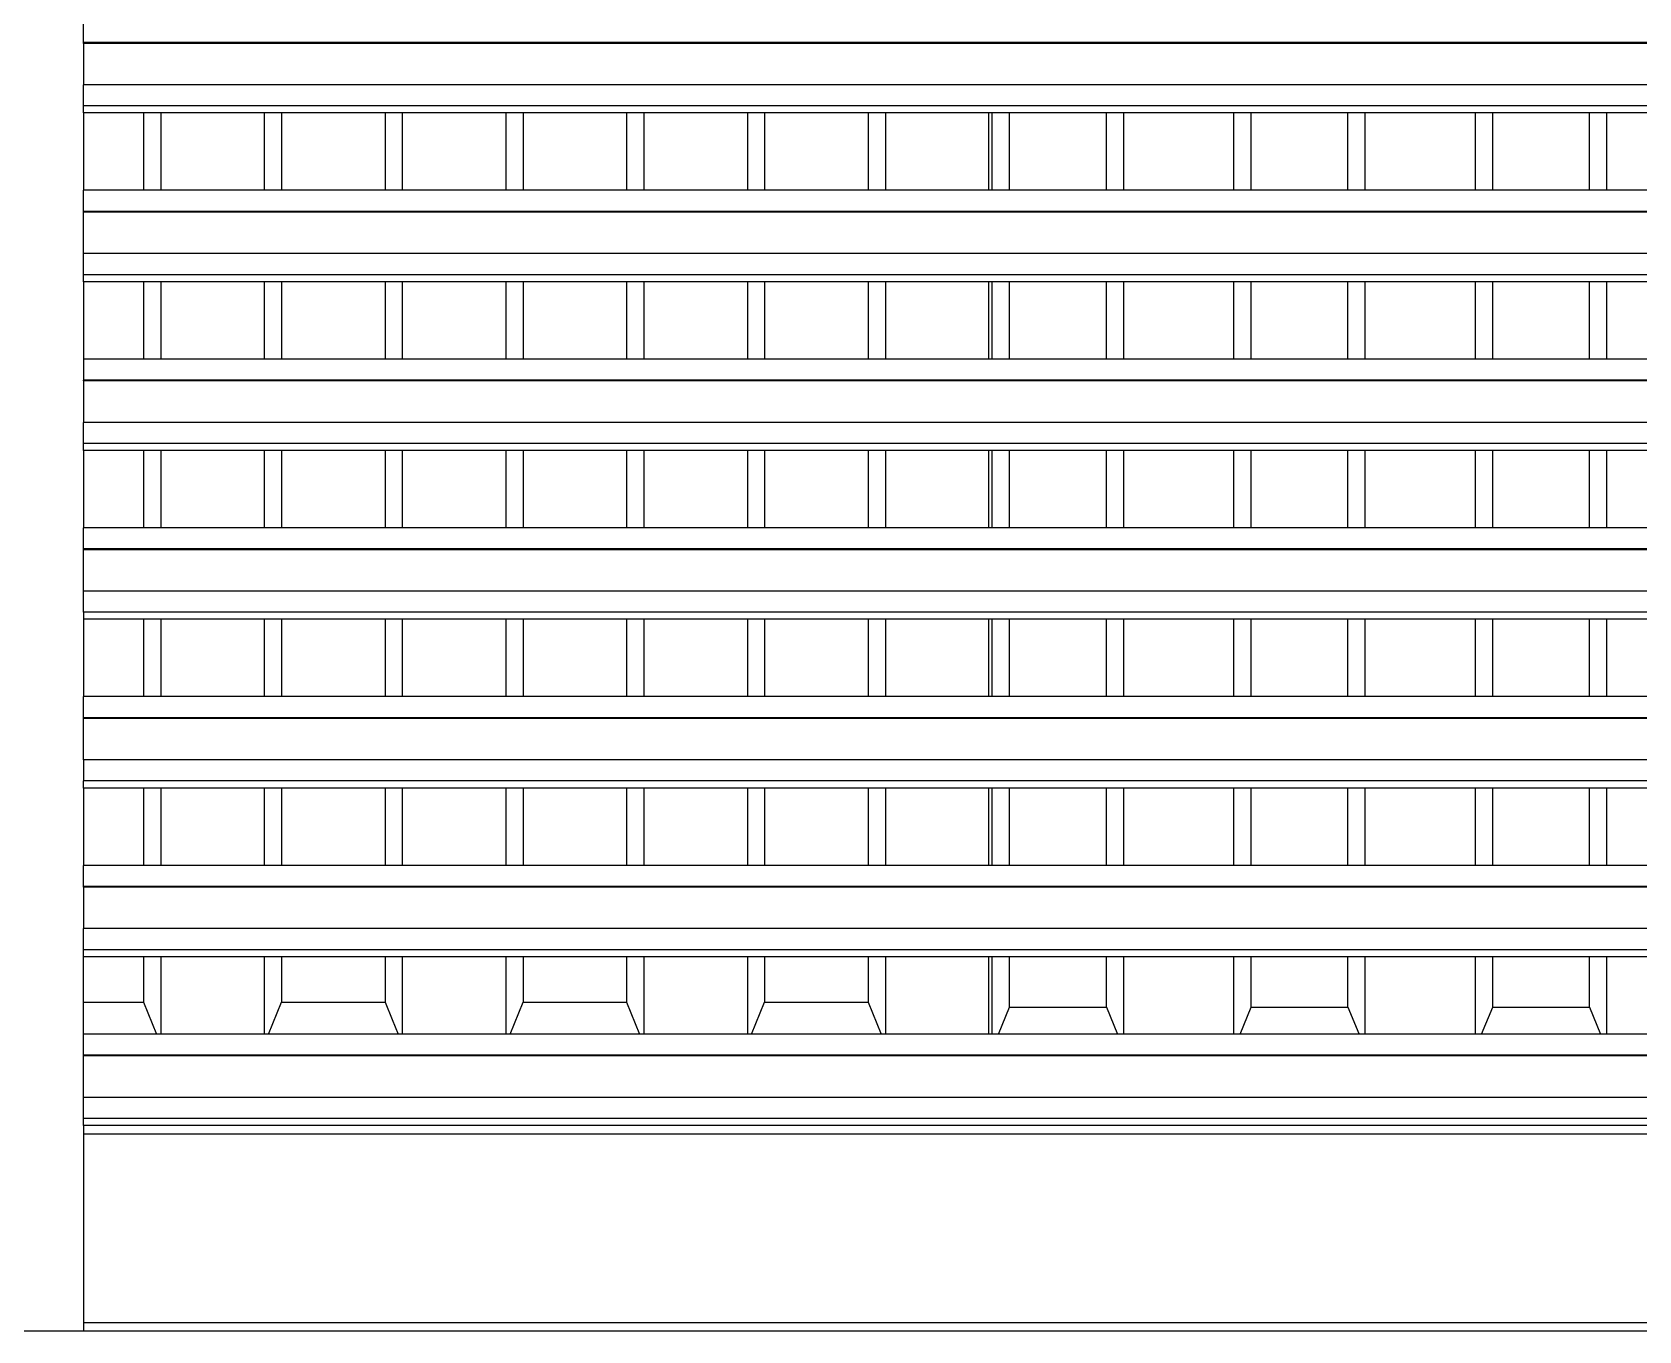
# Model space of a CAD drawing. Extents: x -92 to 92, y -11 to 21.
# Drawn here: x 39.031 to 40.91, y 7.078 to 8.596 of the extents above; entities that cross this region are included whole.
import ezdxf

# ---------------------------------------------------------------- set-up
doc = ezdxf.new("R2010")
doc.units = 0
doc.layers.get('0').update_dxf_attribs({"linetype": 'CONTINUOUS'})

msp = doc.modelspace()

# ---------------------------------------------------------------- linework, layer by layer
for p, q in [((39.0913, 8.5839), (39.0913, 8.6085)), ((42.6313, 8.5839), (39.0913, 8.5839)), ((39.0913, 8.583), (39.0913, 8.5839)), ((42.6313, 8.583), (39.0913, 8.583)), ((39.0913, 8.583), (39.0913, 8.5346)), ((42.6313, 8.5346), (39.0913, 8.5346)), ((39.0913, 8.5099), (39.0913, 8.5346)), ((42.6313, 8.5099), (39.0913, 8.5099)), ((39.0913, 8.5017), (39.0913, 8.5099)), ((39.1614, 8.5017), (39.0913, 8.5017)), ((39.0913, 8.5017), (39.0913, 8.4113)), ((39.1614, 8.5017), (39.1614, 8.4113)), ((39.1816, 8.5017), (39.1614, 8.5017)), ((39.1816, 8.5017), (39.1816, 8.4113)), ((39.3026, 8.5017), (39.1816, 8.5017)), ((39.3026, 8.5017), (39.3026, 8.4113)), ((39.3228, 8.5017), (39.3026, 8.5017)), ((39.3228, 8.5017), (39.3228, 8.4113)), ((39.4439, 8.5017), (39.3228, 8.5017)), ((39.4439, 8.5017), (39.4439, 8.4113)), ((39.464, 8.5017), (39.4439, 8.5017)), ((39.464, 8.5017), (39.464, 8.4113)), ((39.5851, 8.5017), (39.464, 8.5017)), ((39.5851, 8.5017), (39.5851, 8.4113)), ((39.6052, 8.5017), (39.5851, 8.5017)), ((39.6052, 8.5017), (39.6052, 8.4113)), ((39.7263, 8.5017), (39.6052, 8.5017)), ((39.7263, 8.5017), (39.7263, 8.4113)), ((39.7464, 8.5017), (39.7263, 8.5017)), ((39.7464, 8.5017), (39.7464, 8.4113)), ((39.8675, 8.5017), (39.7464, 8.5017)), ((39.8675, 8.5017), (39.8675, 8.4113)), ((39.8876, 8.5017), (39.8675, 8.5017)), ((39.8876, 8.5017), (39.8876, 8.4113)), ((40.0087, 8.5017), (39.8876, 8.5017)), ((40.0087, 8.5017), (40.0087, 8.4113)), ((40.0289, 8.5017), (40.0087, 8.5017)), ((40.0289, 8.5017), (40.0289, 8.4113)), ((40.1499, 8.5017), (40.0289, 8.5017)), ((40.1499, 8.4113), (40.1499, 8.5017)), ((40.1538, 8.5017), (40.1499, 8.5017)), ((40.1538, 8.4113), (40.1538, 8.5017)), ((40.174, 8.5017), (40.1538, 8.5017)), ((40.174, 8.4113), (40.174, 8.5017)), ((40.2872, 8.5017), (40.174, 8.5017)), ((40.2872, 8.4113), (40.2872, 8.5017)), ((40.3074, 8.5017), (40.2872, 8.5017)), ((40.3074, 8.4113), (40.3074, 8.5017)), ((40.4362, 8.5017), (40.3074, 8.5017)), ((40.4362, 8.4113), (40.4362, 8.5017)), ((40.4564, 8.5017), (40.4362, 8.5017)), ((40.4564, 8.4113), (40.4564, 8.5017)), ((40.5696, 8.5017), (40.4564, 8.5017)), ((40.5696, 8.4113), (40.5696, 8.5017)), ((40.5898, 8.5017), (40.5696, 8.5017)), ((40.5898, 8.4113), (40.5898, 8.5017)), ((40.7186, 8.5017), (40.5898, 8.5017)), ((40.7186, 8.4113), (40.7186, 8.5017)), ((40.7388, 8.5017), (40.7186, 8.5017)), ((40.7388, 8.4113), (40.7388, 8.5017)), ((40.852, 8.5017), (40.7388, 8.5017)), ((40.852, 8.4113), (40.852, 8.5017)), ((40.8722, 8.5017), (40.852, 8.5017)), ((40.8722, 8.4113), (40.8722, 8.5017)), ((41.001, 8.5017), (40.8722, 8.5017)), ((39.1614, 8.4113), (39.0913, 8.4113)), ((39.0913, 8.3866), (39.0913, 8.4113)), ((39.1816, 8.4113), (39.1614, 8.4113)), ((39.3026, 8.4113), (39.1816, 8.4113)), ((39.3228, 8.4113), (39.3026, 8.4113)), ((39.4439, 8.4113), (39.3228, 8.4113)), ((39.464, 8.4113), (39.4439, 8.4113)), ((39.5851, 8.4113), (39.464, 8.4113)), ((39.6052, 8.4113), (39.5851, 8.4113)), ((39.7263, 8.4113), (39.6052, 8.4113)), ((39.7464, 8.4113), (39.7263, 8.4113)), ((39.8675, 8.4113), (39.7464, 8.4113)), ((39.8876, 8.4113), (39.8675, 8.4113)), ((40.0087, 8.4113), (39.8876, 8.4113)), ((40.0289, 8.4113), (40.0087, 8.4113)), ((40.1499, 8.4113), (40.0289, 8.4113)), ((40.1538, 8.4113), (40.1499, 8.4113)), ((40.174, 8.4113), (40.1538, 8.4113)), ((40.2872, 8.4113), (40.174, 8.4113)), ((40.3074, 8.4113), (40.2872, 8.4113)), ((40.4362, 8.4113), (40.3074, 8.4113)), ((40.4564, 8.4113), (40.4362, 8.4113)), ((40.5696, 8.4113), (40.4564, 8.4113)), ((40.5898, 8.4113), (40.5696, 8.4113)), ((40.7186, 8.4113), (40.5898, 8.4113)), ((40.7388, 8.4113), (40.7186, 8.4113)), ((40.852, 8.4113), (40.7388, 8.4113)), ((40.8722, 8.4113), (40.852, 8.4113)), ((41.001, 8.4113), (40.8722, 8.4113)), ((42.6313, 8.3866), (39.0913, 8.3866)), ((39.0913, 8.3858), (39.0913, 8.3866)), ((42.6313, 8.3858), (39.0913, 8.3858)), ((39.0913, 8.3373), (39.0913, 8.3858)), ((42.6313, 8.3373), (39.0913, 8.3373)), ((39.0913, 8.3126), (39.0913, 8.3373)), ((42.6313, 8.3126), (39.0913, 8.3126)), ((39.0913, 8.3044), (39.0913, 8.3126)), ((39.1614, 8.3044), (39.0913, 8.3044)), ((39.0913, 8.3044), (39.0913, 8.214)), ((39.1614, 8.3044), (39.1614, 8.214)), ((39.1816, 8.3044), (39.1614, 8.3044)), ((39.1816, 8.3044), (39.1816, 8.214)), ((39.3026, 8.3044), (39.1816, 8.3044)), ((39.3026, 8.3044), (39.3026, 8.214)), ((39.3228, 8.3044), (39.3026, 8.3044)), ((39.3228, 8.3044), (39.3228, 8.214)), ((39.4439, 8.3044), (39.3228, 8.3044)), ((39.4439, 8.3044), (39.4439, 8.214)), ((39.464, 8.3044), (39.4439, 8.3044)), ((39.464, 8.3044), (39.464, 8.214)), ((39.5851, 8.3044), (39.464, 8.3044)), ((39.5851, 8.3044), (39.5851, 8.214)), ((39.6052, 8.3044), (39.5851, 8.3044)), ((39.6052, 8.3044), (39.6052, 8.214)), ((39.7263, 8.3044), (39.6052, 8.3044)), ((39.7263, 8.3044), (39.7263, 8.214)), ((39.7464, 8.3044), (39.7263, 8.3044)), ((39.7464, 8.3044), (39.7464, 8.214)), ((39.8675, 8.3044), (39.7464, 8.3044)), ((39.8675, 8.3044), (39.8675, 8.214)), ((39.8876, 8.3044), (39.8675, 8.3044)), ((39.8876, 8.3044), (39.8876, 8.214)), ((40.0087, 8.3044), (39.8876, 8.3044)), ((40.0087, 8.3044), (40.0087, 8.214)), ((40.0289, 8.3044), (40.0087, 8.3044)), ((40.0289, 8.3044), (40.0289, 8.214)), ((40.1499, 8.3044), (40.0289, 8.3044)), ((40.1499, 8.214), (40.1499, 8.3044)), ((40.1538, 8.3044), (40.1499, 8.3044)), ((40.1538, 8.214), (40.1538, 8.3044)), ((40.174, 8.3044), (40.1538, 8.3044)), ((40.174, 8.214), (40.174, 8.3044)), ((40.2872, 8.3044), (40.174, 8.3044)), ((40.2872, 8.214), (40.2872, 8.3044)), ((40.3074, 8.3044), (40.2872, 8.3044)), ((40.3074, 8.214), (40.3074, 8.3044)), ((40.4362, 8.3044), (40.3074, 8.3044)), ((40.4362, 8.214), (40.4362, 8.3044)), ((40.4564, 8.3044), (40.4362, 8.3044)), ((40.4564, 8.214), (40.4564, 8.3044)), ((40.5696, 8.3044), (40.4564, 8.3044)), ((40.5696, 8.214), (40.5696, 8.3044)), ((40.5898, 8.3044), (40.5696, 8.3044)), ((40.5898, 8.214), (40.5898, 8.3044)), ((40.7186, 8.3044), (40.5898, 8.3044)), ((40.7186, 8.214), (40.7186, 8.3044)), ((40.7388, 8.3044), (40.7186, 8.3044)), ((40.7388, 8.214), (40.7388, 8.3044)), ((40.852, 8.3044), (40.7388, 8.3044)), ((40.852, 8.214), (40.852, 8.3044)), ((40.8722, 8.3044), (40.852, 8.3044)), ((40.8722, 8.214), (40.8722, 8.3044)), ((41.001, 8.3044), (40.8722, 8.3044)), ((39.1614, 8.214), (39.0913, 8.214)), ((39.0913, 8.214), (39.0913, 8.1893)), ((39.1816, 8.214), (39.1614, 8.214)), ((39.3026, 8.214), (39.1816, 8.214)), ((39.3228, 8.214), (39.3026, 8.214)), ((39.4439, 8.214), (39.3228, 8.214)), ((39.464, 8.214), (39.4439, 8.214)), ((39.5851, 8.214), (39.464, 8.214)), ((39.6052, 8.214), (39.5851, 8.214)), ((39.7263, 8.214), (39.6052, 8.214)), ((39.7464, 8.214), (39.7263, 8.214)), ((39.8675, 8.214), (39.7464, 8.214)), ((39.8876, 8.214), (39.8675, 8.214)), ((40.0087, 8.214), (39.8876, 8.214)), ((40.0289, 8.214), (40.0087, 8.214)), ((40.1499, 8.214), (40.0289, 8.214)), ((40.1538, 8.214), (40.1499, 8.214)), ((40.174, 8.214), (40.1538, 8.214)), ((40.2872, 8.214), (40.174, 8.214)), ((40.3074, 8.214), (40.2872, 8.214)), ((40.4362, 8.214), (40.3074, 8.214)), ((40.4564, 8.214), (40.4362, 8.214)), ((40.5696, 8.214), (40.4564, 8.214)), ((40.5898, 8.214), (40.5696, 8.214)), ((40.7186, 8.214), (40.5898, 8.214)), ((40.7388, 8.214), (40.7186, 8.214)), ((40.852, 8.214), (40.7388, 8.214)), ((40.8722, 8.214), (40.852, 8.214)), ((41.001, 8.214), (40.8722, 8.214)), ((42.6313, 8.1893), (39.0913, 8.1893)), ((39.0913, 8.1885), (39.0913, 8.1893)), ((42.6313, 8.1885), (39.0913, 8.1885)), ((39.0913, 8.1885), (39.0913, 8.14)), ((42.6313, 8.14), (39.0913, 8.14)), ((39.0913, 8.1153), (39.0913, 8.14)), ((42.6313, 8.1153), (39.0913, 8.1153)), ((39.0913, 8.1071), (39.0913, 8.1153)), ((39.1614, 8.1071), (39.0913, 8.1071)), ((39.0913, 8.1071), (39.0913, 8.0167)), ((39.1614, 8.1071), (39.1614, 8.0167)), ((39.1816, 8.1071), (39.1614, 8.1071)), ((39.1816, 8.1071), (39.1816, 8.0167)), ((39.3026, 8.1071), (39.1816, 8.1071)), ((39.3026, 8.1071), (39.3026, 8.0167)), ((39.3228, 8.1071), (39.3026, 8.1071)), ((39.3228, 8.1071), (39.3228, 8.0167)), ((39.4439, 8.1071), (39.3228, 8.1071)), ((39.4439, 8.1071), (39.4439, 8.0167)), ((39.464, 8.1071), (39.4439, 8.1071)), ((39.464, 8.1071), (39.464, 8.0167)), ((39.5851, 8.1071), (39.464, 8.1071)), ((39.5851, 8.1071), (39.5851, 8.0167)), ((39.6052, 8.1071), (39.5851, 8.1071)), ((39.6052, 8.1071), (39.6052, 8.0167)), ((39.7263, 8.1071), (39.6052, 8.1071)), ((39.7263, 8.1071), (39.7263, 8.0167)), ((39.7464, 8.1071), (39.7263, 8.1071)), ((39.7464, 8.1071), (39.7464, 8.0167)), ((39.8675, 8.1071), (39.7464, 8.1071)), ((39.8675, 8.1071), (39.8675, 8.0167)), ((39.8876, 8.1071), (39.8675, 8.1071)), ((39.8876, 8.1071), (39.8876, 8.0167)), ((40.0087, 8.1071), (39.8876, 8.1071)), ((40.0087, 8.1071), (40.0087, 8.0167)), ((40.0289, 8.1071), (40.0087, 8.1071)), ((40.0289, 8.1071), (40.0289, 8.0167)), ((40.1499, 8.1071), (40.0289, 8.1071)), ((40.1499, 8.0167), (40.1499, 8.1071)), ((40.1538, 8.1071), (40.1499, 8.1071)), ((40.1538, 8.0167), (40.1538, 8.1071)), ((40.174, 8.1071), (40.1538, 8.1071)), ((40.174, 8.0167), (40.174, 8.1071)), ((40.2872, 8.1071), (40.174, 8.1071)), ((40.2872, 8.0167), (40.2872, 8.1071)), ((40.3074, 8.1071), (40.2872, 8.1071)), ((40.3074, 8.0167), (40.3074, 8.1071)), ((40.4362, 8.1071), (40.3074, 8.1071)), ((40.4362, 8.0167), (40.4362, 8.1071)), ((40.4564, 8.1071), (40.4362, 8.1071)), ((40.4564, 8.0167), (40.4564, 8.1071)), ((40.5696, 8.1071), (40.4564, 8.1071)), ((40.5696, 8.0167), (40.5696, 8.1071)), ((40.5898, 8.1071), (40.5696, 8.1071)), ((40.5898, 8.0167), (40.5898, 8.1071)), ((40.7186, 8.1071), (40.5898, 8.1071)), ((40.7186, 8.0167), (40.7186, 8.1071)), ((40.7388, 8.1071), (40.7186, 8.1071)), ((40.7388, 8.0167), (40.7388, 8.1071)), ((40.852, 8.1071), (40.7388, 8.1071)), ((40.852, 8.0167), (40.852, 8.1071)), ((40.8722, 8.1071), (40.852, 8.1071)), ((40.8722, 8.0167), (40.8722, 8.1071)), ((41.001, 8.1071), (40.8722, 8.1071)), ((39.0913, 7.992), (39.0913, 8.0167)), ((39.1614, 8.0167), (39.0913, 8.0167)), ((39.1816, 8.0167), (39.1614, 8.0167)), ((39.3026, 8.0167), (39.1816, 8.0167)), ((39.3228, 8.0167), (39.3026, 8.0167)), ((39.4439, 8.0167), (39.3228, 8.0167)), ((39.464, 8.0167), (39.4439, 8.0167)), ((39.5851, 8.0167), (39.464, 8.0167)), ((39.6052, 8.0167), (39.5851, 8.0167)), ((39.7263, 8.0167), (39.6052, 8.0167)), ((39.7464, 8.0167), (39.7263, 8.0167)), ((39.8675, 8.0167), (39.7464, 8.0167)), ((39.8876, 8.0167), (39.8675, 8.0167)), ((40.0087, 8.0167), (39.8876, 8.0167)), ((40.0289, 8.0167), (40.0087, 8.0167)), ((40.1499, 8.0167), (40.0289, 8.0167)), ((40.1538, 8.0167), (40.1499, 8.0167)), ((40.174, 8.0167), (40.1538, 8.0167)), ((40.2872, 8.0167), (40.174, 8.0167)), ((40.3074, 8.0167), (40.2872, 8.0167)), ((40.4362, 8.0167), (40.3074, 8.0167)), ((40.4564, 8.0167), (40.4362, 8.0167)), ((40.5696, 8.0167), (40.4564, 8.0167)), ((40.5898, 8.0167), (40.5696, 8.0167)), ((40.7186, 8.0167), (40.5898, 8.0167)), ((40.7388, 8.0167), (40.7186, 8.0167)), ((40.852, 8.0167), (40.7388, 8.0167)), ((40.8722, 8.0167), (40.852, 8.0167)), ((41.001, 8.0167), (40.8722, 8.0167)), ((42.6313, 7.992), (39.0913, 7.992)), ((39.0913, 7.9912), (39.0913, 7.992)), ((42.6313, 7.9912), (39.0913, 7.9912)), ((39.0913, 7.9427), (39.0913, 7.9912)), ((42.6313, 7.9427), (39.0913, 7.9427)), ((39.0913, 7.9181), (39.0913, 7.9427)), ((42.6313, 7.9181), (39.0913, 7.9181)), ((39.0913, 7.9181), (39.0913, 7.9098)), ((39.1614, 7.9098), (39.0913, 7.9098)), ((39.0913, 7.9098), (39.0913, 7.8194)), ((39.1614, 7.9098), (39.1614, 7.8194)), ((39.1816, 7.9098), (39.1614, 7.9098)), ((39.1816, 7.9098), (39.1816, 7.8194)), ((39.3026, 7.9098), (39.1816, 7.9098)), ((39.3026, 7.9098), (39.3026, 7.8194)), ((39.3228, 7.9098), (39.3026, 7.9098)), ((39.3228, 7.9098), (39.3228, 7.8194)), ((39.4439, 7.9098), (39.3228, 7.9098)), ((39.4439, 7.9098), (39.4439, 7.8194)), ((39.464, 7.9098), (39.4439, 7.9098)), ((39.464, 7.9098), (39.464, 7.8194)), ((39.5851, 7.9098), (39.464, 7.9098)), ((39.5851, 7.9098), (39.5851, 7.8194)), ((39.6052, 7.9098), (39.5851, 7.9098)), ((39.6052, 7.9098), (39.6052, 7.8194)), ((39.7263, 7.9098), (39.6052, 7.9098)), ((39.7263, 7.9098), (39.7263, 7.8194)), ((39.7464, 7.9098), (39.7263, 7.9098)), ((39.7464, 7.9098), (39.7464, 7.8194)), ((39.8675, 7.9098), (39.7464, 7.9098)), ((39.8675, 7.9098), (39.8675, 7.8194)), ((39.8876, 7.9098), (39.8675, 7.9098)), ((39.8876, 7.9098), (39.8876, 7.8194)), ((40.0087, 7.9098), (39.8876, 7.9098)), ((40.0087, 7.9098), (40.0087, 7.8194)), ((40.0289, 7.9098), (40.0087, 7.9098)), ((40.0289, 7.9098), (40.0289, 7.8194)), ((40.1499, 7.9098), (40.0289, 7.9098)), ((40.1499, 7.8194), (40.1499, 7.9098)), ((40.1538, 7.9098), (40.1499, 7.9098)), ((40.1538, 7.8194), (40.1538, 7.9098)), ((40.174, 7.9098), (40.1538, 7.9098)), ((40.174, 7.8194), (40.174, 7.9098)), ((40.2872, 7.9098), (40.174, 7.9098)), ((40.2872, 7.8194), (40.2872, 7.9098)), ((40.3074, 7.9098), (40.2872, 7.9098)), ((40.3074, 7.8194), (40.3074, 7.9098)), ((40.4362, 7.9098), (40.3074, 7.9098)), ((40.4362, 7.8194), (40.4362, 7.9098)), ((40.4564, 7.9098), (40.4362, 7.9098)), ((40.4564, 7.8194), (40.4564, 7.9098)), ((40.5696, 7.9098), (40.4564, 7.9098)), ((40.5696, 7.8194), (40.5696, 7.9098)), ((40.5898, 7.9098), (40.5696, 7.9098)), ((40.5898, 7.8194), (40.5898, 7.9098)), ((40.7186, 7.9098), (40.5898, 7.9098)), ((40.7186, 7.8194), (40.7186, 7.9098)), ((40.7388, 7.9098), (40.7186, 7.9098)), ((40.7388, 7.8194), (40.7388, 7.9098)), ((40.852, 7.9098), (40.7388, 7.9098)), ((40.852, 7.8194), (40.852, 7.9098)), ((40.8722, 7.9098), (40.852, 7.9098)), ((40.8722, 7.8194), (40.8722, 7.9098)), ((41.001, 7.9098), (40.8722, 7.9098)), ((39.0913, 7.7948), (39.0913, 7.8194)), ((39.1614, 7.8194), (39.0913, 7.8194)), ((39.1816, 7.8194), (39.1614, 7.8194)), ((39.3026, 7.8194), (39.1816, 7.8194)), ((39.3228, 7.8194), (39.3026, 7.8194)), ((39.4439, 7.8194), (39.3228, 7.8194)), ((39.464, 7.8194), (39.4439, 7.8194)), ((39.5851, 7.8194), (39.464, 7.8194)), ((39.6052, 7.8194), (39.5851, 7.8194)), ((39.7263, 7.8194), (39.6052, 7.8194)), ((39.7464, 7.8194), (39.7263, 7.8194)), ((39.8675, 7.8194), (39.7464, 7.8194)), ((39.8876, 7.8194), (39.8675, 7.8194)), ((40.0087, 7.8194), (39.8876, 7.8194)), ((40.0289, 7.8194), (40.0087, 7.8194)), ((40.1499, 7.8194), (40.0289, 7.8194)), ((40.1538, 7.8194), (40.1499, 7.8194)), ((40.174, 7.8194), (40.1538, 7.8194)), ((40.2872, 7.8194), (40.174, 7.8194)), ((40.3074, 7.8194), (40.2872, 7.8194)), ((40.4362, 7.8194), (40.3074, 7.8194)), ((40.4564, 7.8194), (40.4362, 7.8194)), ((40.5696, 7.8194), (40.4564, 7.8194)), ((40.5898, 7.8194), (40.5696, 7.8194)), ((40.7186, 7.8194), (40.5898, 7.8194)), ((40.7388, 7.8194), (40.7186, 7.8194)), ((40.852, 7.8194), (40.7388, 7.8194)), ((40.8722, 7.8194), (40.852, 7.8194)), ((41.001, 7.8194), (40.8722, 7.8194)), ((42.6313, 7.7948), (39.0913, 7.7948)), ((39.0913, 7.7939), (39.0913, 7.7948)), ((42.6313, 7.7939), (39.0913, 7.7939)), ((39.0913, 7.7454), (39.0913, 7.7939)), ((42.6313, 7.7454), (39.0913, 7.7454)), ((39.0913, 7.7454), (39.0913, 7.7208)), ((42.6313, 7.7208), (39.0913, 7.7208)), ((39.0913, 7.7126), (39.0913, 7.7208)), ((39.1614, 7.7126), (39.0913, 7.7126)), ((39.0913, 7.7126), (39.0913, 7.6221)), ((39.1614, 7.7126), (39.1614, 7.6221)), ((39.1816, 7.7126), (39.1614, 7.7126)), ((39.1816, 7.7126), (39.1816, 7.6221)), ((39.3026, 7.7126), (39.1816, 7.7126)), ((39.3026, 7.7126), (39.3026, 7.6221)), ((39.3228, 7.7126), (39.3026, 7.7126)), ((39.3228, 7.7126), (39.3228, 7.6221)), ((39.4439, 7.7126), (39.3228, 7.7126)), ((39.4439, 7.7126), (39.4439, 7.6221)), ((39.464, 7.7126), (39.4439, 7.7126)), ((39.464, 7.7126), (39.464, 7.6221)), ((39.5851, 7.7126), (39.464, 7.7126)), ((39.5851, 7.7126), (39.5851, 7.6221)), ((39.6052, 7.7126), (39.5851, 7.7126)), ((39.6052, 7.7126), (39.6052, 7.6221)), ((39.7263, 7.7126), (39.6052, 7.7126)), ((39.7263, 7.7126), (39.7263, 7.6221)), ((39.7464, 7.7126), (39.7263, 7.7126)), ((39.7464, 7.7126), (39.7464, 7.6221)), ((39.8675, 7.7126), (39.7464, 7.7126)), ((39.8675, 7.7126), (39.8675, 7.6221)), ((39.8876, 7.7126), (39.8675, 7.7126)), ((39.8876, 7.7126), (39.8876, 7.6221)), ((40.0087, 7.7126), (39.8876, 7.7126)), ((40.0087, 7.7126), (40.0087, 7.6221)), ((40.0289, 7.7126), (40.0087, 7.7126)), ((40.0289, 7.7126), (40.0289, 7.6221)), ((40.1499, 7.7126), (40.0289, 7.7126)), ((40.1499, 7.6221), (40.1499, 7.7126)), ((40.1538, 7.7126), (40.1499, 7.7126)), ((40.1538, 7.6221), (40.1538, 7.7126)), ((40.174, 7.7126), (40.1538, 7.7126)), ((40.174, 7.6221), (40.174, 7.7126)), ((40.2872, 7.7126), (40.174, 7.7126)), ((40.2872, 7.6221), (40.2872, 7.7126)), ((40.3074, 7.7126), (40.2872, 7.7126)), ((40.3074, 7.6221), (40.3074, 7.7126)), ((40.4362, 7.7126), (40.3074, 7.7126)), ((40.4362, 7.6221), (40.4362, 7.7126)), ((40.4564, 7.7126), (40.4362, 7.7126)), ((40.4564, 7.6221), (40.4564, 7.7126)), ((40.5696, 7.7126), (40.4564, 7.7126)), ((40.5696, 7.6221), (40.5696, 7.7126)), ((40.5898, 7.7126), (40.5696, 7.7126)), ((40.5898, 7.6221), (40.5898, 7.7126)), ((40.7186, 7.7126), (40.5898, 7.7126)), ((40.7186, 7.6221), (40.7186, 7.7126)), ((40.7388, 7.7126), (40.7186, 7.7126)), ((40.7388, 7.6221), (40.7388, 7.7126)), ((40.852, 7.7126), (40.7388, 7.7126)), ((40.852, 7.6221), (40.852, 7.7126)), ((40.8722, 7.7126), (40.852, 7.7126)), ((40.8722, 7.6221), (40.8722, 7.7126)), ((41.001, 7.7126), (40.8722, 7.7126)), ((39.0913, 7.5975), (39.0913, 7.6221)), ((39.1614, 7.6221), (39.0913, 7.6221)), ((39.1816, 7.6221), (39.1614, 7.6221)), ((39.3026, 7.6221), (39.1816, 7.6221)), ((39.3228, 7.6221), (39.3026, 7.6221)), ((39.4439, 7.6221), (39.3228, 7.6221)), ((39.464, 7.6221), (39.4439, 7.6221)), ((39.5851, 7.6221), (39.464, 7.6221)), ((39.6052, 7.6221), (39.5851, 7.6221)), ((39.7263, 7.6221), (39.6052, 7.6221)), ((39.7464, 7.6221), (39.7263, 7.6221)), ((39.8675, 7.6221), (39.7464, 7.6221)), ((39.8876, 7.6221), (39.8675, 7.6221)), ((40.0087, 7.6221), (39.8876, 7.6221)), ((40.0289, 7.6221), (40.0087, 7.6221)), ((40.1499, 7.6221), (40.0289, 7.6221)), ((40.1538, 7.6221), (40.1499, 7.6221)), ((40.174, 7.6221), (40.1538, 7.6221)), ((40.2872, 7.6221), (40.174, 7.6221)), ((40.3074, 7.6221), (40.2872, 7.6221)), ((40.4362, 7.6221), (40.3074, 7.6221)), ((40.4564, 7.6221), (40.4362, 7.6221)), ((40.5696, 7.6221), (40.4564, 7.6221)), ((40.5898, 7.6221), (40.5696, 7.6221)), ((40.7186, 7.6221), (40.5898, 7.6221)), ((40.7388, 7.6221), (40.7186, 7.6221)), ((40.852, 7.6221), (40.7388, 7.6221)), ((40.8722, 7.6221), (40.852, 7.6221)), ((41.001, 7.6221), (40.8722, 7.6221)), ((42.6313, 7.5975), (39.0913, 7.5975)), ((39.0913, 7.5967), (39.0913, 7.5975)), ((42.6313, 7.5967), (39.0913, 7.5967)), ((39.0913, 7.5967), (39.0913, 7.5482)), ((42.6313, 7.5482), (39.0913, 7.5482)), ((39.0913, 7.5235), (39.0913, 7.5482)), ((42.6313, 7.5235), (39.0913, 7.5235)), ((39.0913, 7.5153), (39.0913, 7.5235)), ((39.1614, 7.5153), (39.0913, 7.5153)), ((39.0913, 7.4621), (39.0913, 7.5153)), ((39.1614, 7.5153), (39.1614, 7.4621)), ((39.1816, 7.5153), (39.1614, 7.5153)), ((39.1816, 7.5153), (39.1816, 7.4249)), ((39.3026, 7.5153), (39.1816, 7.5153)), ((39.3026, 7.5153), (39.3026, 7.4249)), ((39.3228, 7.5153), (39.3026, 7.5153)), ((39.3228, 7.5153), (39.3228, 7.4621)), ((39.4439, 7.5153), (39.3228, 7.5153)), ((39.4439, 7.5153), (39.4439, 7.4621)), ((39.464, 7.5153), (39.4439, 7.5153)), ((39.464, 7.5153), (39.464, 7.4249)), ((39.5851, 7.5153), (39.464, 7.5153)), ((39.5851, 7.5153), (39.5851, 7.4249)), ((39.6052, 7.5153), (39.5851, 7.5153)), ((39.6052, 7.5153), (39.6052, 7.4621)), ((39.7263, 7.5153), (39.6052, 7.5153)), ((39.7263, 7.5153), (39.7263, 7.4621)), ((39.7464, 7.5153), (39.7263, 7.5153)), ((39.7464, 7.5153), (39.7464, 7.4249)), ((39.8675, 7.5153), (39.7464, 7.5153)), ((39.8675, 7.5153), (39.8675, 7.4249)), ((39.8876, 7.5153), (39.8675, 7.5153)), ((39.8876, 7.5153), (39.8876, 7.4621)), ((40.0087, 7.5153), (39.8876, 7.5153)), ((40.0087, 7.5153), (40.0087, 7.4621)), ((40.0289, 7.5153), (40.0087, 7.5153)), ((40.0289, 7.5153), (40.0289, 7.4249)), ((40.1499, 7.5153), (40.0289, 7.5153)), ((40.1499, 7.4249), (40.1499, 7.5153)), ((40.1538, 7.5153), (40.1499, 7.5153)), ((40.1538, 7.4249), (40.1538, 7.5153)), ((40.174, 7.5153), (40.1538, 7.5153)), ((40.174, 7.4565), (40.174, 7.5153)), ((40.2872, 7.5153), (40.174, 7.5153)), ((40.2872, 7.4565), (40.2872, 7.5153)), ((40.3074, 7.5153), (40.2872, 7.5153)), ((40.3074, 7.4249), (40.3074, 7.5153)), ((40.4362, 7.5153), (40.3074, 7.5153)), ((40.4362, 7.4249), (40.4362, 7.5153)), ((40.4564, 7.5153), (40.4362, 7.5153)), ((40.4564, 7.4565), (40.4564, 7.5153)), ((40.5696, 7.5153), (40.4564, 7.5153)), ((40.5696, 7.4565), (40.5696, 7.5153)), ((40.5898, 7.5153), (40.5696, 7.5153)), ((40.5898, 7.4249), (40.5898, 7.5153)), ((40.7186, 7.5153), (40.5898, 7.5153)), ((40.7186, 7.4249), (40.7186, 7.5153)), ((40.7388, 7.5153), (40.7186, 7.5153)), ((40.7388, 7.4565), (40.7388, 7.5153)), ((40.852, 7.5153), (40.7388, 7.5153)), ((40.852, 7.4565), (40.852, 7.5153)), ((40.8722, 7.5153), (40.852, 7.5153)), ((40.8722, 7.4249), (40.8722, 7.5153)), ((41.001, 7.5153), (40.8722, 7.5153)), ((39.0913, 7.4621), (39.1614, 7.4621)), ((39.0913, 7.4249), (39.0913, 7.4621)), ((39.1614, 7.4621), (39.1767, 7.4249)), ((39.3076, 7.4249), (39.3228, 7.4621)), ((39.3228, 7.4621), (39.3876, 7.4621)), ((39.3876, 7.4621), (39.4439, 7.4621)), ((39.4439, 7.4621), (39.4521, 7.4419)), ((39.59, 7.4249), (39.6052, 7.4621)), ((39.6052, 7.4621), (39.7263, 7.4621)), ((39.7263, 7.4621), (39.7415, 7.4249)), ((39.8724, 7.4249), (39.8876, 7.4621)), ((39.8876, 7.4621), (40.0087, 7.4621)), ((40.0087, 7.4621), (40.0239, 7.4249)), ((39.4521, 7.4419), (39.4591, 7.4249)), ((40.161, 7.4249), (40.174, 7.4565)), ((40.174, 7.4565), (40.2872, 7.4565)), ((40.2872, 7.4565), (40.3001, 7.4249)), ((40.4434, 7.4249), (40.4564, 7.4565)), ((40.4564, 7.4565), (40.5213, 7.4565)), ((40.5213, 7.4565), (40.5696, 7.4565)), ((40.5696, 7.4565), (40.5823, 7.4255)), ((40.7259, 7.4249), (40.7388, 7.4565)), ((40.7388, 7.4565), (40.852, 7.4565)), ((40.852, 7.4565), (40.8649, 7.4249)), ((39.0913, 7.4002), (39.0913, 7.4249)), ((39.0913, 7.4249), (39.0913, 7.4249)), ((39.0916, 7.4249), (39.0913, 7.4249)), ((39.1767, 7.4249), (39.0916, 7.4249)), ((39.1816, 7.4249), (39.1767, 7.4249)), ((39.3026, 7.4249), (39.1816, 7.4249)), ((39.3076, 7.4249), (39.3026, 7.4249)), ((39.4591, 7.4249), (39.3076, 7.4249)), ((39.464, 7.4249), (39.4591, 7.4249)), ((39.5851, 7.4249), (39.464, 7.4249)), ((39.59, 7.4249), (39.5851, 7.4249)), ((39.7415, 7.4249), (39.59, 7.4249)), ((39.7464, 7.4249), (39.7415, 7.4249)), ((39.8675, 7.4249), (39.7464, 7.4249)), ((39.8724, 7.4249), (39.8675, 7.4249)), ((40.0239, 7.4249), (39.8724, 7.4249)), ((40.0289, 7.4249), (40.0239, 7.4249)), ((40.1499, 7.4249), (40.0289, 7.4249)), ((40.1538, 7.4249), (40.1499, 7.4249)), ((40.161, 7.4249), (40.1538, 7.4249)), ((40.3001, 7.4249), (40.161, 7.4249)), ((40.3074, 7.4249), (40.3001, 7.4249)), ((40.4362, 7.4249), (40.3074, 7.4249)), ((40.4434, 7.4249), (40.4362, 7.4249)), ((40.5825, 7.4249), (40.4434, 7.4249)), ((40.5823, 7.4255), (40.5825, 7.4249)), ((40.5898, 7.4249), (40.5825, 7.4249)), ((40.7186, 7.4249), (40.5898, 7.4249)), ((40.7259, 7.4249), (40.7186, 7.4249)), ((40.8649, 7.4249), (40.7259, 7.4249)), ((40.8722, 7.4249), (40.8649, 7.4249)), ((41.001, 7.4249), (40.8722, 7.4249)), ((42.6313, 7.4002), (39.0913, 7.4002)), ((39.0913, 7.3994), (39.0913, 7.4002)), ((42.6313, 7.3994), (39.0913, 7.3994)), ((39.0913, 7.3509), (39.0913, 7.3994)), ((42.6313, 7.3509), (39.0913, 7.3509)), ((39.0913, 7.3262), (39.0913, 7.3509)), ((42.6313, 7.3262), (39.0913, 7.3262)), ((39.0913, 7.318), (39.0913, 7.3262)), ((42.6313, 7.318), (39.0913, 7.318)), ((39.0913, 7.318), (39.0913, 7.3082)), ((39.0913, 7.3082), (42.6313, 7.3082)), ((39.0913, 7.3082), (39.0913, 7.0878)), ((39.0913, 7.0878), (42.6313, 7.0878)), ((39.0913, 7.0878), (39.0913, 7.078)), ((38.9713, 7.078), (39.0913, 7.078)), ((39.0913, 7.078), (42.6313, 7.078))]:
    msp.add_line(p, q)

doc.saveas('drawing.dxf')
